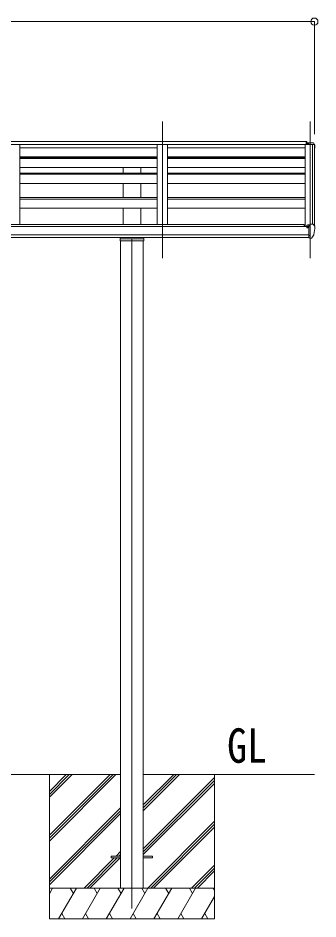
# Model space of a CAD drawing. Units: millimetres at full size, sheet at 1:35; details may follow other scales. Extents: x -9783 to 9892, y -6828 to 6752.
# Drawn here: x 5241 to 6695, y -4257 to 109 of the extents above; entities that cross this region are included whole.
import ezdxf
from ezdxf.enums import TextEntityAlignment as Align

# ---------------------------------------------------------------- set-up
doc = ezdxf.new("R2010")
doc.units = ezdxf.units.MM
doc.header["$LTSCALE"] = 35
doc.header["$PDMODE"] = 32
doc.header["$PDSIZE"] = 35
for name, color, linetype, lineweight in [('0-0_0', 7, 'Continuous', 9), ('0-1_本体', 4, 'Continuous', 9), ('0-2_部品', 7, 'Continuous', 9), ('0-8_PARTS2', 2, 'Continuous', 9), ('0-A_寸法', 6, 'Continuous', 9)]:
    doc.layers.add(name, color=color, linetype=linetype, lineweight=lineweight)
doc.styles.add('ＭＳ ゴシック', font='')
doc.styles.get('ＭＳ ゴシック').set_extended_font_data('MS Gothic')

msp = doc.modelspace()

# ---------------------------------------------------------------- linework, layer by layer
at = {"layer": '0-0_0'}
for p, q in [((3848.38, -3556.97), (5738.38, -3556.97)), ((5393.38, -3556.97), (5393.38, -4256.97)), ((5393.38, -3851.15), (5687.56, -3556.97)), ((5393.38, -3865.29), (5701.71, -3556.97)), ((5393.38, -3879.44), (5715.85, -3556.97)), ((5393.38, -3667.31), (5503.71, -3556.97)), ((5393.38, -3653.16), (5489.57, -3556.97)), ((5393.38, -3639.02), (5475.43, -3556.97)), ((5848.38, -3556.97), (6677.38, -3556.97)), ((5848.38, -3732.8), (6024.21, -3556.97)), ((5848.38, -3718.66), (6010.07, -3556.97)), ((5848.38, -3704.52), (5995.93, -3556.97)), ((5848.38, -3916.65), (6193.38, -3571.65)), ((6193.38, -3556.97), (6193.38, -4256.97)), ((5848.38, -3930.79), (6193.38, -3585.8)), ((5848.38, -3944.93), (6193.38, -3599.94)), ((5393.38, -4063.28), (5738.38, -3718.29)), ((5393.38, -4077.42), (5738.38, -3732.43)), ((5393.38, -4091.57), (5738.38, -3746.57)), ((5870.19, -4106.97), (6193.38, -3783.78)), ((5884.33, -4106.97), (6193.38, -3797.93)), ((5898.48, -4106.97), (6193.38, -3812.07)), ((5561.82, -4106.97), (5707.33, -3961.47)), ((5575.97, -4106.97), (5721.47, -3961.47)), ((5590.11, -4106.97), (5735.61, -3961.47)), ((5716.33, -3952.47), (5738.38, -3930.42)), ((5730.47, -3952.47), (5738.38, -3944.56)), ((6082.32, -4106.97), (6193.38, -3995.92)), ((6096.47, -4106.97), (6193.38, -4010.06)), ((6110.61, -4106.97), (6193.38, -4024.2)), ((6193.38, -4106.97), (5393.38, -4106.97)), ((5393.38, -4134.48), (5409.26, -4106.97)), ((5438.13, -4256.97), (5524.73, -4106.97)), ((5509.73, -4132.95), (5494.73, -4106.97)), ((5553.6, -4256.97), (5640.2, -4106.97)), ((5625.2, -4132.96), (5610.2, -4106.97)), ((5669.07, -4256.97), (5755.67, -4106.97)), ((5740.67, -4132.96), (5725.67, -4106.97)), ((5784.54, -4256.97), (5871.14, -4106.97)), ((5856.14, -4132.96), (5841.14, -4106.97)), ((5900.01, -4256.97), (5986.61, -4106.97)), ((5971.61, -4132.96), (5956.61, -4106.97)), ((6015.48, -4256.97), (6102.08, -4106.97)), ((6072.08, -4106.97), (6087.08, -4132.96)), ((6187.55, -4106.97), (6193.38, -4117.07)), ((6130.95, -4256.97), (6193.38, -4148.84)), ((5453.13, -4231), (5468.13, -4256.97)), ((5568.6, -4230.99), (5583.6, -4256.97)), ((5684.07, -4230.99), (5699.07, -4256.97)), ((5799.54, -4230.99), (5814.54, -4256.97)), ((5915.01, -4230.99), (5930.01, -4256.97)), ((6030.48, -4231), (6045.48, -4256.97)), ((6145.95, -4231), (6160.95, -4256.97)), ((5393.38, -4256.97), (6193.38, -4256.97))]:
    msp.add_line(p, q, dxfattribs=at)
at = {"layer": '0-1_本体'}
for p, q in [((6640.39, -503.77), (948.88, -503.77)), ((5200.38, -503.77), (5250.38, -503.77)), ((5250.38, -891.15), (5250.38, -503.77)), ((5250.38, -520.32), (5916.38, -520.32)), ((5916.38, -891.15), (5916.38, -503.77)), ((5916.38, -503.77), (5966.38, -503.77)), ((5966.38, -891.15), (5966.38, -503.77)), ((5966.38, -520.32), (6632.39, -520.32)), ((6632.39, -503.77), (6632.39, -900.64)), ((6637.89, -489.33), (6637.89, -503.77)), ((6668.31, -503.98), (6667.69, -505.6)), ((6668.38, -503.86), (6668.38, -890.4)), ((6676.44, -504.2), (6668.6, -503.79)), ((6677.38, -505.09), (6677.39, -896.94)), ((5250.38, -563.85), (5916.38, -563.85)), ((5250.38, -566.22), (5916.38, -566.22)), ((5750.88, -568.73), (5750.88, -566.22)), ((5835.88, -568.73), (5835.88, -566.22)), ((5966.38, -563.85), (6632.39, -563.85)), ((5966.38, -566.22), (6632.39, -566.22)), ((5916.38, -568.73), (5250.38, -568.73)), ((5916.38, -571.31), (5250.38, -571.31)), ((6632.39, -568.73), (5966.38, -568.73)), ((6632.39, -571.31), (5966.38, -571.31)), ((5916.38, -616.05), (5250.38, -616.05)), ((5916.38, -643.15), (5250.38, -643.15)), ((5916.38, -648.01), (5250.38, -648.01)), ((5750.88, -643.15), (5750.88, -616.05)), ((5835.88, -643.15), (5835.88, -616.05)), ((6632.39, -616.05), (5966.38, -616.05)), ((6632.39, -643.15), (5966.38, -643.15)), ((6632.39, -648.01), (5966.38, -648.01)), ((5916.38, -692.25), (5250.38, -692.25)), ((5750.88, -761.63), (5750.88, -692.25)), ((5835.88, -761.63), (5835.88, -692.25)), ((6632.39, -692.25), (5966.38, -692.25)), ((5916.38, -761.63), (5250.38, -761.63)), ((5916.38, -768.53), (5250.38, -768.53)), ((6632.39, -761.63), (5966.38, -761.63)), ((6632.39, -768.53), (5966.38, -768.53)), ((5916.38, -812.08), (5250.38, -812.08)), ((5750.88, -891.15), (5750.88, -812.08)), ((5835.88, -891.15), (5835.88, -812.08)), ((6632.39, -812.08), (5966.38, -812.08)), ((6650.88, -900.64), (935.88, -900.64)), ((6627.38, -891.15), (959.39, -891.15)), ((6627.38, -891.15), (6627.38, -900.64)), ((935.88, -942.15), (6650.88, -942.15)), ((6650.88, -954.01), (1738.38, -954.01)), ((5738.38, -970.94), (5738.38, -4106.97)), ((5848.38, -970.94), (5848.38, -4106.97))]:
    msp.add_line(p, q, dxfattribs=at)
for points in [[(6640.39, -489.33), (948.88, -489.33), (948.88, -503.77)], [(6667.69, -890.4), (6667.69, -503.77), (6632.39, -503.77)]]:
    msp.add_lwpolyline(points, dxfattribs=at)
msp.add_circle((6643.41, -905.31), 3, dxfattribs=at)
for centre, radius, start, end in [((6668.59, -504.09), 0.301, 87.13321, 158.93673), ((6676.39, -505.19), 1, 6.23034, 87)]:
    msp.add_arc(centre, radius, start, end, dxfattribs=at)
at = {"layer": '0-2_部品', "color": 4}
for p, q in [((6640.39, -489.33), (6637.89, -489.33)), ((6639.39, -489.33), (6639.39, -503.77)), ((6640.39, -489.33), (6640.39, -503.77)), ((6650.89, -495.7), (6640.89, -495.78)), ((6640.89, -500.88), (6640.89, -495.78)), ((6640.89, -500.88), (6650.89, -500.88)), ((6669.39, -495.7), (6650.89, -495.7)), ((6650.89, -503.77), (6650.89, -500.88)), ((6657.39, -503.77), (6657.39, -495.7)), ((6669.39, -495.7), (6671.72, -495.84)), ((6672.48, -496.26), (6676.54, -502.07)), ((6679.39, -505.07), (6679.39, -505.7)), ((6640.88, -896.25), (6640.88, -900.22)), ((6655.88, -895.08), (6641.88, -895.14)), ((6645.38, -895.12), (6645.38, -893.23)), ((6645.88, -905.31), (6645.58, -905.31)), ((6646.41, -905.31), (6645.88, -905.31)), ((6646.21, -892.81), (6655.88, -892.09)), ((6650.88, -900.13), (6657.38, -899.73)), ((6655.88, -891.31), (6657.38, -891.31)), ((6655.88, -891.31), (6655.88, -897.48)), ((6657.38, -958.9), (6657.38, -890.4)), ((6672.47, -890.96), (6676.54, -896.77)), ((6679.38, -899.77), (6679.38, -900.4)), ((6650.88, -955.7), (6656.38, -955.7)), ((6656.88, -956.7), (6656.38, -955.7)), ((6657.38, -956.7), (6656.88, -956.7)), ((6658.88, -958.8), (6657.38, -958.9)), ((6658.88, -958.8), (6662.59, -958.58)), ((6665.01, -957.08), (6674.75, -941.7)), ((5739.38, -961.69), (5847.38, -961.69)), ((5693.38, -3952.47), (5693.38, -3961.47)), ((5738.38, -3952.47), (5693.38, -3952.47)), ((5738.38, -3961.47), (5693.38, -3961.47)), ((5893.38, -3952.47), (5848.38, -3952.47)), ((5893.38, -3961.47), (5848.38, -3961.47)), ((5893.38, -3952.47), (5893.38, -3961.47))]:
    msp.add_line(p, q, dxfattribs=at)
for points in [[(6640.88, -903.7), (6640.88, -905.31), (6640.41, -905.31)], [(6645.58, -904.12), (6645.58, -905.31), (6640.88, -905.31)], [(6646.21, -892.81), (6646.04, -892.83), (6645.88, -892.86), (6645.74, -892.9), (6645.62, -892.95), (6645.52, -893.02), (6645.44, -893.08), (6645.4, -893.15), (6645.38, -893.23)], [(6650.88, -955.7), (6650.88, -897.48), (6655.88, -897.48)], [(6657.38, -890.4), (6669.38, -890.4), (6671.72, -890.54)], [(5850.38, -954.01), (5850.38, -970.94), (5736.38, -970.94), (5736.38, -954.01)], [(6657.38, -945.01), (6654.22, -944.6), (6650.88, -944.17)]]:
    msp.add_lwpolyline(points, dxfattribs=at)
for centre, radius, start, end in [((6671.66, -496.84), 1, 35, 86.5), ((6676.39, -505.07), 3, 0, 87), ((6477.39, -505.7), 202, 351.91451, 0), ((6643.38, -905.31), 2.5, 28.35764, 180), ((6643.38, -905.31), 2.5, 0, 28.35764), ((6671.66, -891.54), 1, 35, 86.5), ((6486.89, -900.39), 192.49, 347.8767, 359.9992), ((6676.38, -899.77), 3, 0, 87), ((6662.41, -955.58), 3, 273.5, 330), ((6672.16, -940.2), 3, 330, 348.16652)]:
    msp.add_arc(centre, radius, start, end, dxfattribs=at)
msp.add_ellipse((6641.88, -896.24), major_axis=(0.02, 1.1), ratio=0.906239, start_param=0.0206394, end_param=1.5914357, dxfattribs=at)
at = {"layer": '0-8_PARTS2'}
for p, q in [((5941.38, -1054.63), (5941.38, -392.11)), ((6657.38, -1054.63), (6657.38, -392.11)), ((5793.38, -960.84), (5793.38, -4206.97))]:
    msp.add_line(p, q, dxfattribs=at)
at = {"layer": '0-A_寸法'}
for p, q in [((909.39, 91.38), (6677.38, 91.38)), ((6677.38, 91.38), (6677.38, -454.24))]:
    msp.add_line(p, q, dxfattribs=at)
msp.add_point((6677.38, 91.38), dxfattribs=at)

# ---------------------------------------------------------------- texts
at = {"layer": '0-0_0', "style": 'ＭＳ ゴシック', "width": 0.85}
msp.add_text('GL', height=166.8, dxfattribs=at).set_placement((6254.59, -3550.04), align=Align.BOTTOM_LEFT)

doc.saveas('drawing.dxf')
